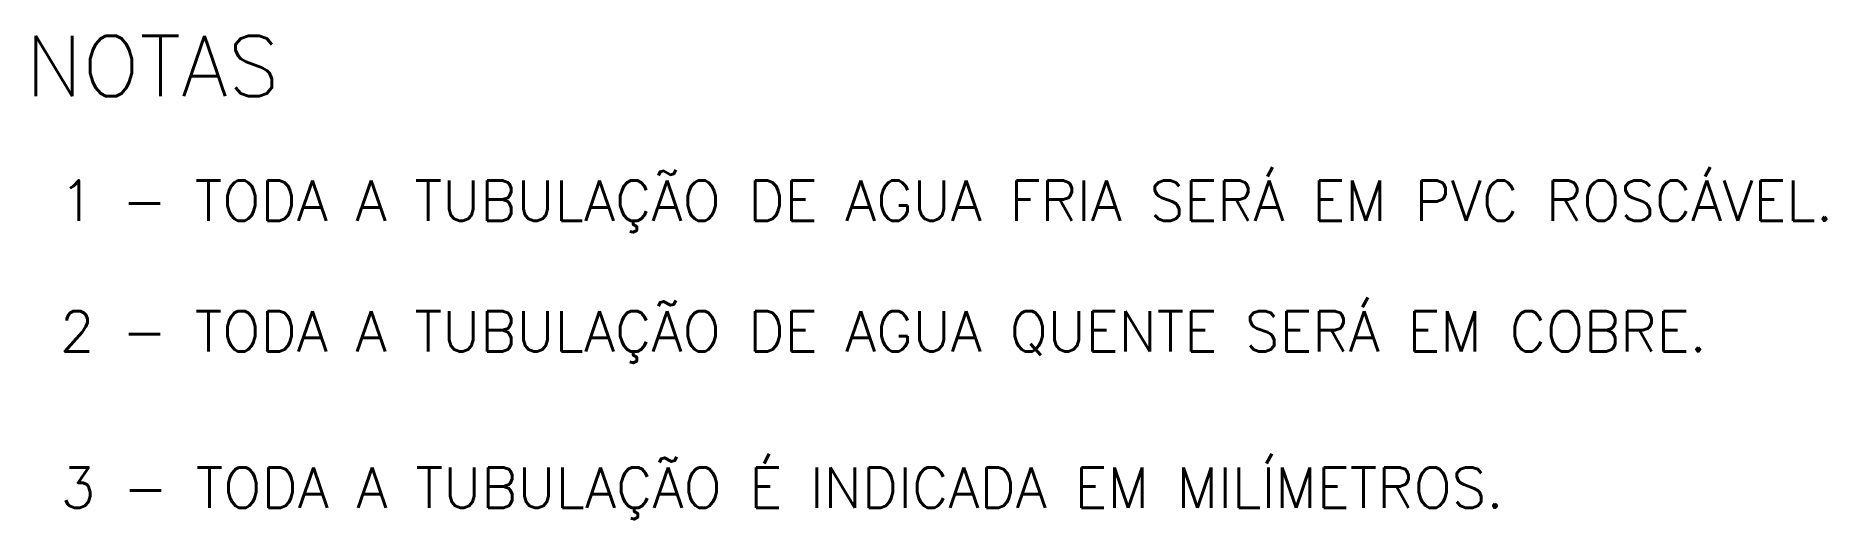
# Model space of a CAD drawing. Header units: millimetres. Extents: x -10048.84 to -10039.97, y -223.36 to -220.97.
import ezdxf

# ---------------------------------------------------------------- set-up
doc = ezdxf.new("R2010")
doc.units = ezdxf.units.MM
doc.layers.add('Tub_água_legendas', color=2, linetype='Continuous')
doc.styles.add('r120', font='romans.shx')
doc.styles.add('r80', font='romans.shx')

msp = doc.modelspace()

# ---------------------------------------------------------------- texts
at = {"layer": 'Tub_água_legendas', "color": 3, "linetype": 'Continuous', "style": 'r120'}
msp.add_text('NOTAS', height=0.3, dxfattribs=at).set_placement((-10048.8885, -221.2667))
at = {"layer": 'Tub_água_legendas', "color": 2, "linetype": 'Continuous', "style": 'r80'}
for s, p in [('1 - TODA A TUBULAÇÃO DE AGUA FRIA SERÁ EM PVC ROSCÁVEL.', (-10048.7185, -221.8841)), ('2 - TODA A TUBULAÇÃO DE AGUA QUENTE SERÁ EM COBRE.', (-10048.7185, -222.5317)), ('3 - TODA A TUBULAÇÃO É INDICADA EM MILÍMETROS.', (-10048.7136, -223.3067))]:
    msp.add_text(s, height=0.2, dxfattribs=at).set_placement(p)

doc.saveas('drawing.dxf')
